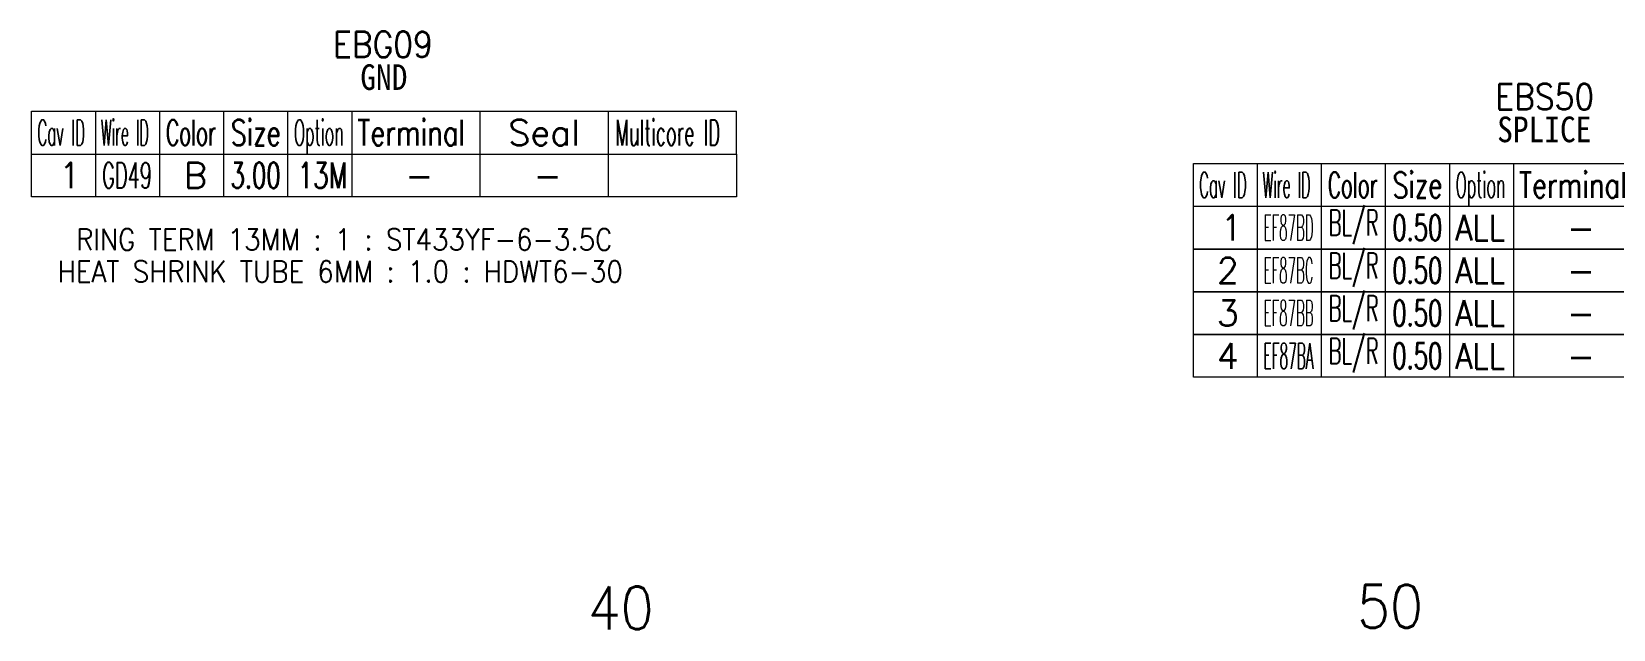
# Model space of a CAD drawing. Header units: inches. Extents: x 47316 to 59086, y 3141 to 11743.
# Drawn here: x 53887.8 to 54072.9, y 9799.5 to 9869.5 of the extents above; entities that cross this region are included whole.
import ezdxf

# ---------------------------------------------------------------- set-up
doc = ezdxf.new("R2010")
doc.units = ezdxf.units.IN
doc.header["$MEASUREMENT"] = 0
doc.styles.get("Standard").update_dxf_attribs({"font": ''})
doc.styles.get('Standard').set_extended_font_data('SimSun')
doc.linetypes.add('_VH_FELT_TAPE', pattern='A,0.4,-0.7,["FELT",Standard,S=0.3,R=0,X=-0.5,Y=-0.15],-0.7', length=1.8)

msp = doc.modelspace()

# ---------------------------------------------------------------- linework, layer by layer
at = {"color": 0, "linetype": 'Continuous', "lineweight": 15}
for p, q in [((53887.8, 9860.15), (53970.3, 9860.15)), ((53887.8, 9855.15), (53887.8, 9860.15)), ((53887.8, 9855.15), (53970.3, 9855.15)), ((54023.76, 9854.03), (54106.26, 9854.03)), ((54023.76, 9849.03), (54023.76, 9854.03)), ((54023.76, 9849.03), (54106.26, 9849.03))]:
    msp.add_line(p, q, dxfattribs=at)
at = {"color": 7, "linetype": 'Continuous', "lineweight": 15}
for p, q in [((53895.3, 9855.15), (53895.3, 9860.15)), ((53902.8, 9855.15), (53902.8, 9860.15)), ((53910.3, 9855.15), (53910.3, 9860.15)), ((53917.8, 9855.15), (53917.8, 9860.15)), ((53925.3, 9855.15), (53925.3, 9860.15)), ((53940.3, 9855.15), (53940.3, 9860.15)), ((53955.3, 9855.15), (53955.3, 9860.15)), ((53970.3, 9855.15), (53970.3, 9860.15)), ((54031.26, 9849.03), (54031.26, 9854.03)), ((54038.76, 9849.03), (54038.76, 9854.03)), ((54046.26, 9849.03), (54046.26, 9854.03)), ((54053.76, 9849.03), (54053.76, 9854.03)), ((54061.26, 9849.03), (54061.26, 9854.03))]:
    msp.add_line(p, q, dxfattribs=at)
at = {"color": 102, "linetype": 'Continuous', "lineweight": 15}
for p, q in [((53895.3, 9850.15), (53895.3, 9855.15)), ((53902.8, 9850.15), (53902.8, 9855.15)), ((53910.3, 9850.15), (53910.3, 9855.15)), ((53917.8, 9850.15), (53917.8, 9855.15)), ((53925.3, 9850.15), (53925.3, 9855.15)), ((53940.3, 9850.15), (53940.3, 9855.15)), ((53955.3, 9850.15), (53955.3, 9855.15)), ((54031.26, 9844.03), (54031.26, 9849.03)), ((54038.76, 9844.03), (54038.76, 9849.03)), ((54046.26, 9844.03), (54046.26, 9849.03)), ((54053.76, 9844.03), (54053.76, 9849.03)), ((54061.26, 9844.03), (54061.26, 9849.03)), ((54031.26, 9839.03), (54031.26, 9844.03)), ((54038.76, 9839.03), (54038.76, 9844.03)), ((54046.26, 9839.03), (54046.26, 9844.03)), ((54053.76, 9839.03), (54053.76, 9844.03)), ((54061.26, 9839.03), (54061.26, 9844.03)), ((54031.26, 9834.03), (54031.26, 9839.03)), ((54038.76, 9834.03), (54038.76, 9839.03)), ((54046.26, 9834.03), (54046.26, 9839.03)), ((54053.76, 9834.03), (54053.76, 9839.03)), ((54061.26, 9834.03), (54061.26, 9839.03)), ((54031.26, 9829.03), (54031.26, 9834.03)), ((54038.76, 9829.03), (54038.76, 9834.03)), ((54046.26, 9829.03), (54046.26, 9834.03)), ((54053.76, 9829.03), (54053.76, 9834.03)), ((54061.26, 9829.03), (54061.26, 9834.03))]:
    msp.add_line(p, q, dxfattribs=at)
at = {"color": 0, "linetype": 'Continuous', "lineweight": 15}
for points in [[(53887.8, 9850.15), (53887.8, 9855.15), (53970.3, 9855.15), (53970.3, 9850.15)], [(54023.76, 9844.03), (54023.76, 9849.03), (54106.26, 9849.03), (54106.26, 9844.03)], [(54023.76, 9839.03), (54023.76, 9844.03), (54106.26, 9844.03), (54106.26, 9839.03)], [(54023.76, 9834.03), (54023.76, 9839.03), (54106.26, 9839.03), (54106.26, 9834.03)], [(54023.76, 9829.03), (54023.76, 9834.03), (54106.26, 9834.03), (54106.26, 9829.03)]]:
    msp.add_lwpolyline(points, close=True, dxfattribs=at)

# ---------------------------------------------------------------- texts
at = {"color": 6, "linetype": 'Continuous', "lineweight": 20, "char_height": 3, "attachment_point": 1}
for s, insert, width in [('\\Fromans.shx;\\W0.9000000000;\\T1.0000000000;\\o\\lEBG09', (53923.07, 9869.47), 12.9857), ('\\f黑体|b0|i0|c1|p0;\\W0.9000000000;\\T1.0000000000;\\o\\lGND', (53926.27, 9865.65), 5.8247), ('\\Fromans.shx;\\W0.9000000000;\\T1.0000000000;\\o\\lEBS50', (54059.1, 9863.35), 12.8571), ('\\f黑体|b0|i0|c1|p0;\\W0.9000000000;\\T1.0000000000;\\o\\lSPLICE', (54059.32, 9859.53), 11.6494)]:
    msp.add_mtext(s, dxfattribs=dict(at, insert=insert, width=width))
at = {"color": 7, "linetype": 'Continuous', "lineweight": 15, "char_height": 3, "attachment_point": 1}
for s, insert, width in [('\\Fromans.shx;\\W0.4292452830;\\T1.0000000000;\\o\\lCav ID', (53888.48, 9859.15), 6.5), ('\\Fromans.shx;\\W0.4026548673;\\T1.0000000000;\\o\\lWire ID', (53895.92, 9859.15), 6.5), ('\\Fromans.shx;\\W0.5687500000;\\T1.0000000000;\\o\\lColor', (53903.54, 9859.15), 6.5), ('\\Fromans.shx;\\W0.7222222222;\\T1.0000000000;\\o\\lSize', (53911.11, 9859.15), 6.5), ('\\Fromans.shx;\\W0.4595959596;\\T1.0000000000;\\o\\lOption', (53918.5, 9859.15), 6.5), ('\\Fromans.shx;\\W0.7480916031;\\T1.0000000000;\\o\\lTerminal', (53925.91, 9859.15), 14), ('\\Fromans.shx;\\W1.0000000000;\\T1.0000000000;\\o\\lSeal', (53943.59, 9859.15), 9.2857), ('\\Fromans.shx;\\W0.5185185185;\\T1.0000000000;\\o\\lMulticore ID', (53956.1, 9859.15), 14), ('\\Fromans.shx;\\W1.0000000000;\\T1.0000000000;\\o\\l1', (53890.98, 9854.15), 2.8571), ('\\Fromans.shx;\\W0.4292452830;\\T1.0000000000;\\o\\lCav ID', (54024.44, 9853.03), 6.5), ('\\Fromans.shx;\\W0.4026548673;\\T1.0000000000;\\o\\lWire ID', (54031.88, 9853.03), 6.5), ('\\Fromans.shx;\\W0.5687500000;\\T1.0000000000;\\o\\lColor', (54039.5, 9853.03), 6.5), ('\\Fromans.shx;\\W0.7222222222;\\T1.0000000000;\\o\\lSize', (54047.07, 9853.03), 6.5), ('\\Fromans.shx;\\W0.4595959596;\\T1.0000000000;\\o\\lOption', (54054.46, 9853.03), 6.5), ('\\Fromans.shx;\\W0.7480916031;\\T1.0000000000;\\o\\lTerminal', (54061.87, 9853.03), 14), ('\\Fromans.shx;\\W1.0000000000;\\T1.0000000000;\\o\\l1', (54026.94, 9848.03), 2.8571), ('\\Fromans.shx;\\W1.0000000000;\\T1.0000000000;\\o\\l2', (54026.51, 9843.03), 2.8571), ('\\Fromans.shx;\\W1.0000000000;\\T1.0000000000;\\o\\l3', (54026.51, 9838.03), 2.8571), ('\\Fromans.shx;\\W1.0000000000;\\T1.0000000000;\\o\\l4', (54026.51, 9833.03), 2.8571)]:
    msp.add_mtext(s, dxfattribs=dict(at, insert=insert, width=width))
at = {"color": 21, "linetype": 'Continuous', "lineweight": 15, "char_height": 3, "attachment_point": 1}
for s, insert, width in [('\\Fromans.shx;\\W0.5548780488;\\T1.0000000000;\\o\\lGD49', (53896.04, 9854.15), 6.5), ('\\Fromans.shx;\\W0.6500000000;\\T1.0000000000;\\o\\l3.00', (53911.08, 9854.15), 6.5), ('\\Fromans.shx;\\W1.0000000000;\\T1.0000000000;\\o\\l-', (53931.51, 9854.15), 3.7143), ('\\Fromans.shx;\\W0.3823529412;\\T1.0000000000;\\o\\lEF87BD', (54031.98, 9848.03), 6.5), ('\\Fromans.shx;\\W0.6500000000;\\T1.0000000000;\\o\\l0.50', (54047.04, 9848.03), 6.5), ('\\Fromans.shx;\\W1.0000000000;\\T1.0000000000;\\o\\l-', (54067.47, 9848.03), 3.7143), ('\\Fromans.shx;\\W0.3823529412;\\T1.0000000000;\\o\\lEF87BC', (54031.98, 9843.03), 6.5), ('\\Fromans.shx;\\W0.6500000000;\\T1.0000000000;\\o\\l0.50', (54047.04, 9843.03), 6.5), ('\\Fromans.shx;\\W1.0000000000;\\T1.0000000000;\\o\\l-', (54067.47, 9843.03), 3.7143), ('\\Fromans.shx;\\W0.3823529412;\\T1.0000000000;\\o\\lEF87BB', (54031.98, 9838.03), 6.5), ('\\Fromans.shx;\\W0.6500000000;\\T1.0000000000;\\o\\l0.50', (54047.04, 9838.03), 6.5), ('\\Fromans.shx;\\W1.0000000000;\\T1.0000000000;\\o\\l-', (54067.47, 9838.03), 3.7143), ('\\Fromans.shx;\\W0.3922413793;\\T1.0000000000;\\o\\lEF87BA', (54031.98, 9833.03), 6.5), ('\\Fromans.shx;\\W0.6500000000;\\T1.0000000000;\\o\\l0.50', (54047.04, 9833.03), 6.5), ('\\Fromans.shx;\\W1.0000000000;\\T1.0000000000;\\o\\l-', (54067.47, 9833.03), 3.7143)]:
    msp.add_mtext(s, dxfattribs=dict(at, insert=insert, width=width))
at = {"color": 140, "linetype": 'Continuous', "lineweight": 15, "char_height": 3, "attachment_point": 1}
for s, insert, width in [('\\Fromans.shx;\\W1.0000000000;\\T1.0000000000;\\o\\lB', (53905.62, 9854.15), 3), ('\\Fromans.shx;\\W0.7109375000;\\T1.0000000000;\\o\\l13M', (53918.91, 9854.15), 6.5), ('\\Fromans.shx;\\W1.0000000000;\\T1.0000000000;\\o\\l-', (53946.51, 9854.15), 3.7143), ('\\Fromans.shx;\\W0.5617283951;\\T1.0000000000;\\o\\lBL/R', (54039.58, 9848.6), 6.5), ('\\Fromans.shx;\\W0.8750000000;\\T1.0000000000;\\o\\lALL', (54054.39, 9848.03), 6.5), ('\\Fromans.shx;\\W0.5617283951;\\T1.0000000000;\\o\\lBL/R', (54039.58, 9843.6), 6.5), ('\\Fromans.shx;\\W0.8750000000;\\T1.0000000000;\\o\\lALL', (54054.39, 9843.03), 6.5), ('\\Fromans.shx;\\W0.5617283951;\\T1.0000000000;\\o\\lBL/R', (54039.58, 9838.6), 6.5), ('\\Fromans.shx;\\W0.8750000000;\\T1.0000000000;\\o\\lALL', (54054.39, 9838.03), 6.5), ('\\Fromans.shx;\\W0.5617283951;\\T1.0000000000;\\o\\lBL/R', (54039.58, 9833.6), 6.5), ('\\Fromans.shx;\\W0.8750000000;\\T1.0000000000;\\o\\lALL', (54054.39, 9833.03), 6.5)]:
    msp.add_mtext(s, dxfattribs=dict(at, insert=insert, width=width))
at = {"color": 42, "linetype": 'Continuous', "lineweight": 15, "char_height": 2.5, "attachment_point": 1}
for s, insert, width in [('\\Fromans.shx;\\W0.9000000000;\\T1.0000000000;\\o\\lRING TERM 13MM : 1 : ST433YF-6-3.5C', (53893, 9846.4), 72.9643), ('\\Fromans.shx;\\W0.9000000000;\\T1.0000000000;\\o\\lHEAT SHRINK TUBE 6MM : 1.0 : HDWT6-30', (53890.85, 9842.65), 77.25)]:
    msp.add_mtext(s, dxfattribs=dict(at, insert=insert, width=width))
at = {"color": 7, "linetype": '_VH_FELT_TAPE', "lineweight": 18, "ltscale": 5, "char_height": 5, "width": 8.5714, "attachment_point": 1}
for s, insert, rotation in [('\\Fromans.shx;\\W0.9000000000;\\T1.0000000000;\\o\\l40', (53952.87, 9804.52), 0.216), ('\\Fromans.shx;\\W0.9000000000;\\T1.0000000000;\\o\\l50', (54042.92, 9804.72), 0.0509)]:
    msp.add_mtext(s, dxfattribs=dict(at, insert=insert, rotation=rotation))

doc.saveas('drawing.dxf')
